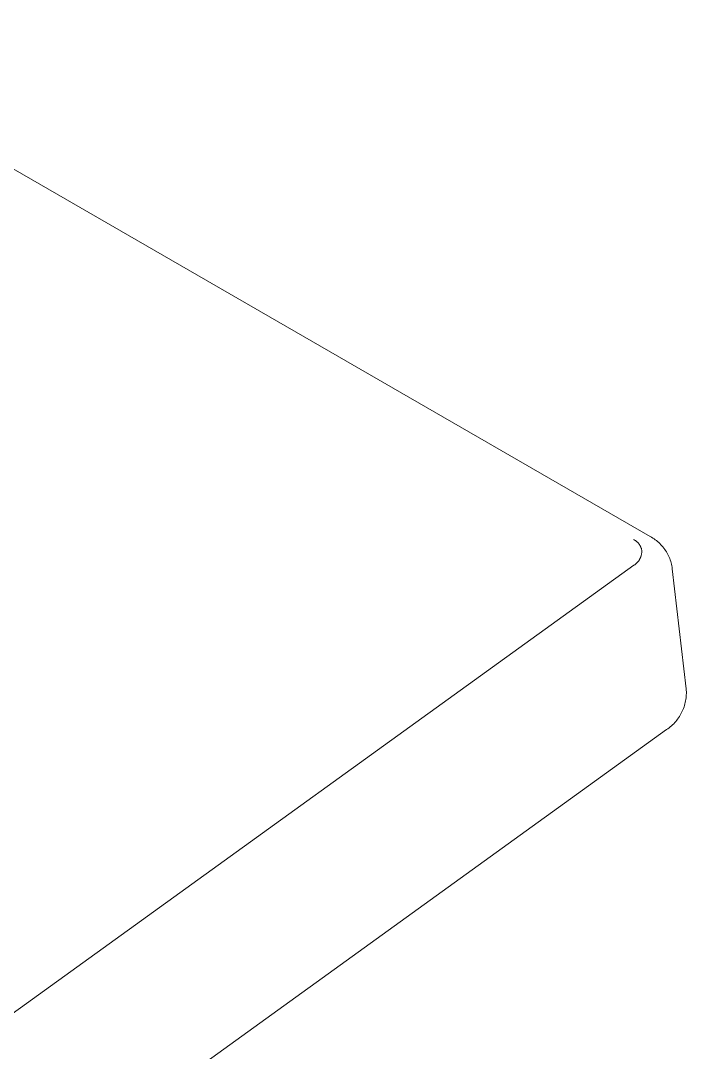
# Model space of a CAD drawing. Header units: inches. Extents: x -4 to 147, y -1 to 99.
# Drawn here: x 140.66 to 144.33, y 37.14 to 42.83 of the extents above; entities that cross this region are included whole.
import ezdxf

# ---------------------------------------------------------------- set-up
doc = ezdxf.new("R2010")
doc.units = ezdxf.units.IN
doc.layers.add('ZANO_R', color=7, linetype='Continuous', lineweight=0)

msp = doc.modelspace()

# ---------------------------------------------------------------- linework, layer by layer
at = {"layer": 'ZANO_R'}
for p, q in [((137.75009, 43.67222), (144.13041, 39.98854)), ((144.03897, 39.97197), (144.04149, 39.97067)), ((144.04149, 39.97067), (144.04396, 39.96928)), ((144.04396, 39.96928), (144.04639, 39.96781)), ((144.04639, 39.96781), (144.04876, 39.96626)), ((144.04876, 39.96626), (144.05108, 39.96462)), ((144.05108, 39.96462), (144.05335, 39.96292)), ((144.05335, 39.96292), (144.05555, 39.96113)), ((144.05555, 39.96113), (144.05769, 39.95927)), ((144.05769, 39.95927), (144.05977, 39.95734)), ((144.05977, 39.95734), (144.06178, 39.95535)), ((144.06178, 39.95535), (144.06373, 39.95328)), ((144.06373, 39.95328), (144.0656, 39.95115)), ((144.0656, 39.95115), (144.0674, 39.94896)), ((144.0674, 39.94896), (144.06912, 39.94671)), ((144.13041, 39.98853), (144.13762, 39.98444)), ((144.13762, 39.98444), (144.14469, 39.9801)), ((144.14469, 39.9801), (144.1516, 39.97552)), ((144.1516, 39.97552), (144.15835, 39.9707)), ((144.15835, 39.9707), (144.16492, 39.96565)), ((144.16492, 39.96565), (144.17132, 39.96037)), ((144.17132, 39.96037), (144.17752, 39.95487)), ((144.17752, 39.95487), (144.18354, 39.94916)), ((144.18354, 39.94916), (144.18935, 39.94324)), ((144.06912, 39.94671), (144.07077, 39.9444)), ((144.07077, 39.9444), (144.07234, 39.94203)), ((144.07234, 39.94203), (144.07382, 39.93962)), ((144.07382, 39.93962), (144.07523, 39.93715)), ((144.07523, 39.93715), (144.07655, 39.93464)), ((144.07655, 39.93464), (144.07778, 39.93209)), ((144.07778, 39.93209), (144.07893, 39.9295)), ((144.07893, 39.9295), (144.07999, 39.92687)), ((144.07999, 39.92687), (144.08096, 39.9242)), ((144.08096, 39.9242), (144.08183, 39.9215)), ((144.08183, 39.9215), (144.08262, 39.91878)), ((144.08232, 39.88879), (144.08293, 39.89185)), ((144.08262, 39.91878), (144.08332, 39.91603)), ((144.08293, 39.89185), (144.08345, 39.89493)), ((144.08332, 39.91603), (144.08392, 39.91326)), ((144.08345, 39.89493), (144.08385, 39.89802)), ((144.08385, 39.89802), (144.08416, 39.90112)), ((144.08392, 39.91326), (144.08442, 39.91047)), ((144.08416, 39.90112), (144.08436, 39.90423)), ((144.08436, 39.90423), (144.08445, 39.90735)), ((144.08445, 39.90735), (144.08444, 39.91047)), ((144.18935, 39.94324), (144.19495, 39.93712)), ((144.19495, 39.93712), (144.20033, 39.93082)), ((144.20033, 39.93082), (144.20549, 39.92432)), ((144.20549, 39.92432), (144.21042, 39.91766)), ((144.21042, 39.91766), (144.21511, 39.91082)), ((144.21511, 39.91082), (144.21957, 39.90383)), ((144.21957, 39.90383), (144.22378, 39.89668)), ((144.22378, 39.89668), (144.22773, 39.88939)), ((144.04506, 39.83307), (144.04759, 39.83489)), ((144.04759, 39.83489), (144.05006, 39.8368)), ((144.05006, 39.8368), (144.05246, 39.8388)), ((144.05246, 39.8388), (144.05479, 39.84087)), ((144.05479, 39.84087), (144.05704, 39.84302)), ((144.05704, 39.84302), (144.05923, 39.84525)), ((144.05923, 39.84525), (144.06133, 39.84755)), ((144.06133, 39.84755), (144.06336, 39.84991)), ((144.06336, 39.84991), (144.06531, 39.85235)), ((144.06531, 39.85235), (144.06717, 39.85485)), ((144.06717, 39.85485), (144.06895, 39.85742)), ((144.06895, 39.85742), (144.07064, 39.86004)), ((144.07064, 39.86004), (144.07224, 39.86271)), ((144.07224, 39.86271), (144.07374, 39.86544)), ((144.07374, 39.86544), (144.07516, 39.86822)), ((144.07516, 39.86822), (144.07648, 39.87105)), ((144.07648, 39.87105), (144.0777, 39.87392)), ((144.0777, 39.87392), (144.07882, 39.87683)), ((144.07882, 39.87683), (144.07985, 39.87977)), ((144.07985, 39.87977), (144.08077, 39.88275)), ((144.08077, 39.88275), (144.0816, 39.88576)), ((144.0816, 39.88576), (144.08232, 39.88879)), ((144.22773, 39.88939), (144.23143, 39.88197)), ((144.23143, 39.88197), (144.23487, 39.87443)), ((144.23487, 39.87443), (144.23804, 39.86676)), ((144.23804, 39.86676), (144.24095, 39.859)), ((144.24095, 39.859), (144.24358, 39.85113)), ((144.24358, 39.85113), (144.24594, 39.84318)), ((144.24594, 39.84318), (144.24801, 39.83515)), ((144.24801, 39.83515), (144.24981, 39.82706)), ((144.03983, 39.82968), (140.54651, 37.30872)), ((144.03983, 39.82968), (144.04248, 39.83133)), ((144.04248, 39.83133), (144.04506, 39.83307)), ((144.24981, 39.82706), (144.25132, 39.81891)), ((144.25132, 39.81891), (144.25255, 39.81071)), ((144.25255, 39.8107), (144.32894, 39.14891)), ((144.32821, 39.09824), (144.32706, 39.08986)), ((144.32906, 39.10666), (144.32821, 39.09824)), ((144.32895, 39.14891), (144.32956, 39.14047)), ((144.32962, 39.1151), (144.32906, 39.10666)), ((144.32956, 39.14047), (144.32987, 39.13202)), ((144.32989, 39.12356), (144.32962, 39.1151)), ((144.32987, 39.13202), (144.32989, 39.12356)), ((144.31419, 39.04084), (144.31107, 39.03298)), ((144.31704, 39.04881), (144.31419, 39.04084)), ((144.31961, 39.05687), (144.31704, 39.04881)), ((144.3219, 39.06501), (144.31961, 39.05687)), ((144.32391, 39.07323), (144.3219, 39.06501)), ((144.32563, 39.08152), (144.32391, 39.07323)), ((144.32706, 39.08986), (144.32563, 39.08152)), ((144.2819, 38.98159), (144.27675, 38.97488)), ((144.28682, 38.98848), (144.2819, 38.98159)), ((144.29149, 38.99553), (144.28682, 38.98848)), ((144.29592, 39.00274), (144.29149, 38.99553)), ((144.3001, 39.0101), (144.29592, 39.00274)), ((144.30402, 39.01759), (144.3001, 39.0101)), ((144.30768, 39.02522), (144.30402, 39.01759)), ((144.31107, 39.03298), (144.30768, 39.02522)), ((144.22091, 38.92355), (140.72759, 36.40259)), ((144.22786, 38.92837), (144.2209, 38.92356)), ((144.23465, 38.93342), (144.22786, 38.92837)), ((144.24126, 38.9387), (144.23465, 38.93342)), ((144.24769, 38.94421), (144.24126, 38.9387)), ((144.25392, 38.94993), (144.24769, 38.94421)), ((144.25995, 38.95587), (144.25392, 38.94993)), ((144.26576, 38.96201), (144.25995, 38.95587)), ((144.27137, 38.96835), (144.26576, 38.96201)), ((144.27675, 38.97488), (144.27137, 38.96835))]:
    msp.add_line(p, q, dxfattribs=at)

doc.saveas('drawing.dxf')
